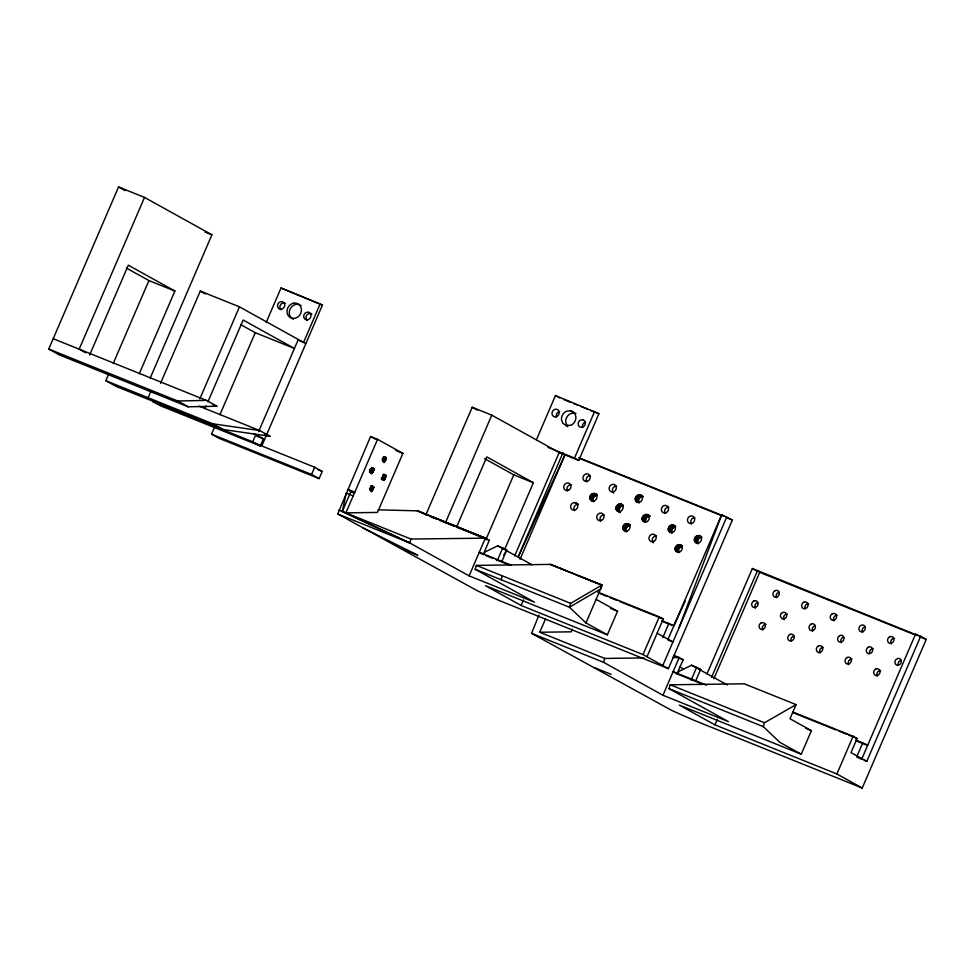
<?xml version="1.0" encoding="UTF-8"?>
<svg xmlns="http://www.w3.org/2000/svg" width="975" height="975" viewBox="0 0 975 975"><rect width="100%" height="100%" fill="white"/><g stroke="black" fill="none" stroke-linecap="round" stroke-linejoin="round"><path stroke-width="1.46" d="M595.018 493.691C599.759 495.702 595.25 503.551 591.13 500.407C587.06 496.811 593.556 490.547 597.163 494.873M590.497 499.736L593.714 501.516C591.923 498.956 594.214 494.959 597.346 495.251L594.116 493.472M621.136 504.209C625.877 506.232 621.38 514.069 617.248 510.924C613.19 507.341 619.673 501.065 623.281 505.391M616.627 510.254L619.844 512.033C618.04 509.474 620.332 505.477 623.464 505.769L620.246 503.99M627.997 523.819C632.751 525.854 628.278 533.703 624.122 530.558C620.063 526.975 626.535 520.687 630.142 525.013M623.5 529.876L626.718 531.668C624.914 529.108 627.205 525.123 630.325 525.391L627.096 523.612M640.392 495.093C645.158 497.14 640.624 504.977 636.492 501.808C632.19 497.689 639.819 491.68 643.329 496.75M639.076 502.917C637.309 500.346 639.588 496.372 642.708 496.665L639.49 494.886M647.266 514.727C651.995 516.75 647.497 524.587 643.378 521.442C639.052 517.335 646.681 511.302 650.203 516.384M642.318 519.931L645.535 521.71L646.181 517.908L649.582 516.299L646.364 514.508M673.384 525.245C678.125 527.268 673.615 535.104 669.496 531.96C665.438 528.377 671.921 522.112 675.529 526.439M668.862 531.29L672.092 533.081L671.787 529.303L674.761 526.853L671.543 525.074M680.245 544.867C685.023 546.89 680.513 554.738 676.37 551.594C672.311 548.011 678.783 541.722 682.39 546.049M678.966 552.703L678.661 548.937L681.622 546.475L678.405 544.684M699.502 535.763C704.243 537.798 699.757 545.634 695.626 542.49C691.555 538.895 698.039 532.63 701.659 536.957M694.992 541.808L698.21 543.599C696.406 541.028 698.697 537.042 701.829 537.335L698.612 535.543M374.022 469.109C370.305 481.869 369.05 463.808 374.022 469.109L371.682 467.963M371.39 485.916L373.73 487.049C370.013 499.822 368.757 481.747 373.73 487.049L370.914 486.208M383.979 456.678L386.319 457.823C382.602 470.584 381.347 452.522 386.319 457.823L383.504 456.982M383.687 474.63L386.027 475.763C382.31 488.536 381.054 470.462 386.027 475.763L383.212 474.923M596.127 599.357L617.541 611.24L607.388 634.81L585.975 622.928L602.209 585.207L550.363 564.391L476.361 565.39L475.142 569.266L534.544 602.209L469.109 575.859L409.707 542.917L342.347 511.424L346.222 493.082L353.206 495.885M667.79 639.892L721.658 514.824L732.396 519.992L668.375 668.643L500.09 600.868L478.164 591.191L337.716 513.923L370.585 436.508L377.557 439.323L402.894 453.375L377.471 512.423L345.893 512.85L377.557 439.323M383.784 532.472L384.211 531.07M337.716 513.923L409.707 542.917L410.926 539.041L485.343 538.151L489.304 540.345L483.222 554.482M501.138 579.723L502.344 575.859M857.89 757.599L861.644 759.293L915.513 634.225L920.656 636.285L926.25 639.393L862.229 788.044L693.944 720.269L672.031 710.592L531.57 633.311L538.956 615.091M550.363 564.391L601.794 585.11L570.643 603.354L569.437 607.23L585.975 622.928M601.794 585.11L600.588 588.985L569.437 607.23L475.142 569.266M862.229 788.044L836.891 773.979L714.98 724.876L679.331 705.108L801.255 754.211L811.407 730.641L789.982 718.758L796.075 704.608L744.23 683.792L670.215 684.791L669.008 688.667L728.398 721.61L662.963 695.26L603.574 662.318L604.78 658.442L644.048 657.918M801.255 754.211L779.829 742.328L763.291 726.631L764.497 722.755L796.075 704.608M679.027 627.815L721.658 514.824L724.035 516.141L578.723 457.616M572.386 629.326L571.326 631.824L539.748 632.251L545.378 619.198M53.198 338.715L206.408 400.408L216.889 406.234L188.212 406.807L59.243 354.863L48.75 349.038L118.548 186.956L144.519 197.413L211.904 234.804L150.15 378.202M144.519 197.413L79.17 349.172L85.715 352.804M89.651 354.985L128.322 265.2L174.891 291.025L139.206 373.913M199.083 406.136L259.716 430.56L270.038 436.288L223.202 429.536L116.135 386.429L105.812 380.701L108.591 374.242M113.234 363.456L148.931 280.568L126.311 268.027M148.102 397.727L150.881 391.268M160.534 383.346L200.277 291.062L239.46 306.845L305.833 343.663M199.802 398.946L239.46 306.845M204.921 408.744L206.115 405.978M207.907 401.822L243.141 320.007L294.426 348.465L255.243 332.682L240.776 324.663M255.206 443.308L314.681 467.257L322.225 471.437L319.13 478.628L219.082 438.336L211.538 434.155L214.537 427.196M219.923 414.692L255.243 332.682M266.163 322.493L281.019 288.015L322.457 305.053L261.958 445.538M255.852 434.618L263.396 438.811L260.301 445.989L252.757 441.809L255.852 434.618L253.086 433.509M258.594 431.657L298.289 339.483M320.202 303.798L303.566 342.408L299.374 340.726M319.13 478.628L311.586 474.435L314.681 467.257M342.347 511.424L350.842 491.717L347.843 489.316L354.815 492.119M425.868 514.824L472.192 407.27L491.778 415.155L559.175 452.546L578.76 460.432L598.882 413.705L555.457 395.57L536.518 439.542M445.465 522.71L491.778 415.155M456.458 527.353L486.805 456.897L533.374 482.735L504.818 549.047M469.109 575.859L485.343 538.151L417.592 510.863L378.02 509.803M485.818 539.772L513.788 474.837L484.514 458.603M483.893 554.641L485.038 551.972L497.762 545.805L506.768 550.034L501.784 561.6M497.274 560.686L502.808 547.828M514.654 555.908L559.175 452.546M518.273 556.579L563.05 452.583M520.053 559.284L564.83 455.276M578.76 460.432L574.519 458.079L594.64 411.352M668.375 668.643L643.025 654.578L521.113 605.475L523.526 599.893M643.025 654.578L659.271 616.858L597.614 592.032M646.986 656.772L663.232 619.052L659.271 616.858M662.781 637.638L668.862 623.488L673.883 625.755L685.157 601.087M662.781 665.535L726.802 516.884M662.963 695.26L679.209 657.552L673.749 655.346M702.451 684.109L676.979 673.835L683.17 659.746L678.795 657.443L672.75 657.528M677.759 674.042L678.905 671.373L691.616 665.206L700.635 669.435L695.65 681.001M691.129 680.087L696.674 667.229M706.985 673.908L752.371 568.523L916.476 634.969M711.531 677.357L757.514 570.594M713.907 678.685L759.891 571.911M714.98 724.876L717.381 719.294M836.891 773.979L853.125 736.259L792.87 711.994M853.125 736.259L857.086 738.453L850.992 752.602L866.787 761.365L920.656 636.285M856.635 757.039L862.729 742.889L867.738 745.144M518.383 556.64L564.781 455.252M503.734 555.128L506.768 550.034L501.723 547.999L532.082 564.842M779.11 592.203L777.562 592.958A3.583 3.218 -61 0 0 776.173 596.188L776.709 597.785M757.855 602.55L756.295 603.306A3.583 3.218 -61 0 0 754.906 606.535L755.442 608.132M815.21 625.645L813.662 626.413A3.583 3.218 -61 0 0 812.321 628.741L812.809 631.227M793.955 635.993L792.395 636.748A3.583 3.218 -61 0 0 791.005 639.978L791.176 640.819M865.081 626.937L864.715 626.182A3.376 3.022 -61 0 0 861.851 625.036L860.291 625.792A3.583 3.218 -61 0 0 858.902 629.009L859.438 630.618A3.376 3.022 -61 0 0 862.302 631.763L863.862 631.008A3.583 3.218 -61 0 0 865.252 627.79L865.081 626.937L863.509 627.583A3.583 3.218 -61 0 0 862.119 630.801L862.668 632.397M843.802 637.162L842.242 637.918A3.583 3.218 -61 0 0 840.852 641.148L841.401 642.744M901.107 660.233L899.547 661.001A3.583 3.218 -61 0 0 898.158 664.219L898.328 665.072L899.901 664.426A3.583 3.218 -61 0 0 901.29 661.208L900.742 659.612A3.376 3.022 -61 0 0 897.878 658.454L896.33 659.21A3.583 3.218 -61 0 0 894.94 662.427L895.477 664.036A3.376 3.022 -61 0 0 898.341 665.194M575.92 413.412A7.837 7.032 -61 0 0 574.117 413.01L569.863 410.646L566.134 411.389A7.837 7.032 -61 0 0 561.478 419.701L562.782 423.272L567.791 426.672M574.117 413.01L570.387 413.741A7.837 7.032 -61 0 0 565.719 422.053L567.023 425.624M48.75 349.038L177.73 400.981L206.408 400.408M105.812 380.701L212.879 423.808L259.716 430.56M565.671 425.502L571.192 425.173A7.837 7.032 -61 0 0 575.859 416.861L575.433 414.96A7.837 7.032 -61 0 0 569.863 410.646M575.75 502.783A3.912 3.51 -61 0 1 576.518 509.084A3.912 3.51 -61 0 1 570.716 507.683A3.912 3.51 -61 0 1 574.86 502.564L577.907 503.977M433.509 517.335L484.928 538.042L417.129 510.742M383.163 458.494L386.076 459.298L383.285 458.177M369.415 469.365L373.778 470.584L370.987 469.462M382.87 476.434L385.783 477.25L382.992 476.129M370.585 487.719L373.486 488.536L370.695 487.403M382.115 459.042L385.783 460.078L382.992 458.957M369.817 470.328L373.486 471.364L370.695 470.242M383.053 477.336L385.491 478.03L382.7 476.897M369.525 488.268L373.193 489.316L370.403 488.183M383.394 457.714L386.258 458.53L383.467 457.409M371.097 468.999L373.961 469.816L371.17 468.695M383.102 475.666L385.966 476.47L383.175 475.349M370.805 486.939L373.669 487.756L370.878 486.635M576.359 574.86L602.209 585.207M382.956 460.09L385.418 460.822L382.627 459.688M369.428 471.01L373.12 472.095L370.329 470.974M381.432 477.677L385.125 478.762L382.334 477.64M370.366 489.316L372.828 490.047L370.037 488.926M382.517 460.688L384.991 461.455L382.2 460.334M370.22 471.973L372.694 472.741L369.915 471.62M382.224 478.628L384.698 479.395L381.92 478.274M369.927 489.913L372.401 490.681L369.622 489.56M205.079 232.05L211.904 234.804M563.903 399.616L570.899 402.431M573.702 403.565L577.895 405.259M580.698 406.38L587.693 409.195M590.497 410.329L598.882 413.705M322.457 305.053L281.019 288.015M148.931 280.568L174.891 291.025M579.528 458.433L721.171 515.482M726.777 517.737L732.396 519.992M547.926 447.367L574.519 458.079M759.367 572.191L916.439 635.444M919.242 636.565L926.25 639.393M513.788 474.837L533.374 482.735M395.923 450.572L399.348 451.949M400.53 452.424L402.894 453.375M383.541 456.702L386.319 457.823M212.855 404.601L216.889 406.234M383.248 474.642L386.027 475.763M369.464 472.119L372.243 473.241M381.469 478.774L384.247 479.895M264.432 434.021L270.038 436.288M256.474 436.02L263.396 438.811M370.951 485.928L373.73 487.049M252.757 441.809L152.709 401.517L160.253 405.697L260.301 445.989M318.069 469.767L322.225 471.437M427.672 515.519L417.592 510.863M430.121 516.506L437.166 519.346M439.993 520.479L454.082 526.159M456.897 527.292L489.304 540.345M211.538 434.155L311.586 474.435M350.842 491.717L354.376 493.143M600.088 593.629L607.084 596.444M609.887 597.577L616.883 600.393M619.673 601.514L654.664 615.603M655.882 616.102L663.232 619.052M661.842 620.661L668.862 623.488M663.561 621.952L672.019 625.365M511.266 565.195L479.249 552.289L483.125 554.434M486.038 555.616L493.082 558.456M495.909 559.589L509.998 565.268M610.508 608.4L617.541 611.24M669.069 640.404L672.933 641.964L657.138 633.202M410.926 539.041L338.922 510.047L409.707 542.917M476.361 565.39L570.643 603.354M674.712 656.333L683.17 659.746M401.347 548.572L417.678 555.153L362.676 527.768M696.845 667.912L700.635 669.435M607.388 634.81L485.477 585.707L521.113 605.475M848.518 735.004L857.086 738.453M792.541 712.469L835.928 729.934M838.719 731.055L847.117 734.443M855.709 740.062L862.729 742.889M856.001 740.781L867.287 745.327M706.522 685.157L673.116 671.69L676.979 673.835M805.777 728.374L811.407 730.641M864.216 760.329L866.787 761.365M539.748 632.251L604.78 658.442M670.215 684.791L764.497 722.755M531.57 633.311L603.574 662.318M669.008 688.667L763.291 726.631M595.213 667.973L611.167 674.347M550.778 564.513L567.511 571.301M371.597 467.415L373.973 468.5M383.602 474.069L385.978 475.166M381.188 478.969L383.809 480.224M555.457 395.57L559.699 397.922M118.548 186.956L125.153 190.625M915.513 634.225L917.889 635.542M638.552 494.922L641.769 496.714M637.626 495.215L640.843 497.006M636.785 495.751L640.002 497.543M636.09 496.494L639.307 498.274M635.578 497.372L638.796 499.163M472.192 407.27L477.457 410.195M635.286 498.347L638.503 500.138M635.237 499.346L638.467 501.138M635.444 500.297L638.662 502.088M635.858 501.138L638.003 502.32M697.661 535.592L700.891 537.371M696.747 535.884L699.965 537.676M695.906 536.421L699.124 538.212M752.371 568.523L757.965 571.63M695.212 537.152L698.429 538.943M672.482 525.025L675.712 526.817M694.7 538.042L697.917 539.833M670.617 525.367L673.847 527.158M694.407 539.017L697.625 540.808M669.788 525.903L673.006 527.694M694.358 540.016L697.576 541.795M669.082 526.634L672.299 528.426M694.553 540.967L697.783 542.758M645.426 514.544L648.643 516.336M668.57 527.524L671.787 529.303M695.626 542.49L697.771 543.672M644.499 514.849L647.717 516.628M668.289 528.499L671.507 530.278M643.658 515.385L646.876 517.164M668.241 529.498L671.458 531.278M642.964 516.116L646.181 517.908M668.436 530.449L671.653 532.228M619.296 504.026L622.525 505.818M642.452 517.006L645.669 518.785M618.382 504.331L621.599 506.11M642.159 517.981L645.377 519.76M617.541 504.867L620.758 506.647M642.111 518.98L645.34 520.76M616.834 505.598L620.063 507.39M642.744 520.772L644.889 521.966M593.178 493.508L596.395 495.3M616.322 506.488L619.552 508.268M592.252 493.813L595.481 495.592M616.042 507.451L619.259 509.242M591.411 494.337L594.64 496.129M615.993 508.45L619.21 510.242M590.716 495.081L593.933 496.86M616.188 509.413L619.405 511.192M679.343 544.647L681.488 545.842M590.204 495.958L593.422 497.75M617.248 510.924L620.197 512.582M677.491 544.988L680.721 546.78M589.912 496.933L593.141 498.725M676.662 545.525L679.88 547.316M589.875 497.933L593.092 499.724M675.955 546.268L679.173 548.048M590.07 498.883L593.288 500.675M591.13 500.407L593.275 501.601M675.443 547.146L678.661 548.937M675.151 548.121L678.381 549.912M675.114 549.12L678.332 550.912M675.309 550.071L678.527 551.862M675.736 550.912L677.881 552.106M626.157 523.648L629.375 525.44M625.255 523.953L628.473 525.744M624.414 524.489L627.632 526.281M623.707 525.22L626.937 527.012M200.277 291.062L205.506 293.975M623.196 526.11L626.425 527.902M622.915 527.085L626.133 528.864M622.867 528.084L626.084 529.864M623.062 529.035L626.279 530.827M574.86 502.564L578.077 504.355A3.912 3.51 -61 0 0 574.458 510.62M624.122 530.558L626.279 531.741M370.585 436.508L375.655 439.323M497.762 545.805L500.407 547.268M691.616 665.206L695.577 667.4M698.222 668.862L727.253 684.974M679.636 666.778L683.609 668.984M177.73 400.981L188.212 406.807M212.879 423.808L223.202 429.536M285.37 303.359L284.968 303.127A3.912 3.51 -61 0 0 281.092 309.855M891.308 643.939L890.772 642.342A3.583 3.218 -61 0 1 892.162 639.112L893.722 638.357A3.376 3.022 -61 0 1 894.55 638.32M877.439 676.162L876.891 674.566A3.583 3.218 -61 0 1 878.28 671.336L879.84 670.581A3.376 3.022 -61 0 1 880.669 670.544M834.015 620.868L833.467 619.259A3.583 3.218 -61 0 1 834.856 616.042L836.416 615.286A3.376 3.022 -61 0 1 837.245 615.237M848.786 664.621L848.25 663.024A3.583 3.218 -61 0 1 849.627 659.807L851.187 659.039A3.376 3.022 -61 0 1 852.016 659.003M820.133 653.092L819.597 651.483A3.583 3.218 -61 0 1 820.987 648.265L822.534 647.51A3.376 3.022 -61 0 1 823.363 647.461M784.132 619.686L783.583 618.077A3.583 3.218 -61 0 1 784.973 614.859L786.533 614.104A3.376 3.022 -61 0 1 787.361 614.055M762.828 630.008L762.292 628.412A3.583 3.218 -61 0 1 763.681 625.194L765.241 624.427A3.376 3.022 -61 0 1 766.07 624.39M869.676 653.53L869.505 652.677A3.583 3.218 -61 0 1 870.894 649.46L872.454 648.704A3.376 3.022 -61 0 1 873.283 648.655M805.045 608.595L804.887 607.754A3.583 3.218 -61 0 1 806.264 604.524L807.824 603.769A3.376 3.022 -61 0 1 808.653 603.72M307.21 320.373A3.912 3.51 -61 0 1 310.196 313.426L311.098 313.645A3.912 3.51 -61 0 1 311.89 314.108M293.487 319.203A7.837 7.032 -61 0 1 289.721 315.303L289.295 313.402A7.837 7.032 -61 0 1 293.962 305.09L295.803 304.468A7.837 7.032 -61 0 1 301.092 305.663M582.575 427.501A3.912 3.51 -61 0 1 585.683 422.126M556.445 416.983A3.912 3.51 -61 0 1 559.565 411.608M613.58 493.082A3.912 3.51 -61 0 1 616.578 486.135M665.194 513.447A3.912 3.51 -61 0 1 668.813 507.183M653.457 542.856A3.912 3.51 -61 0 1 656.455 535.921M600.588 521.138A3.912 3.51 -61 0 1 604.207 514.873M567.584 490.986A3.912 3.51 -61 0 1 571.204 484.721M586.828 481.882A3.912 3.51 -61 0 1 590.448 475.617M691.324 523.965A3.912 3.51 -61 0 1 694.943 517.701M753.821 601.039L753.078 601.526A3.583 3.218 -61 0 0 751.688 604.744L752.225 606.34A3.376 3.022 -61 0 0 755.089 607.498L756.649 606.742A3.583 3.218 -61 0 0 758.038 603.525L757.49 601.916A3.376 3.022 -61 0 0 754.626 600.758L753.821 601.039M775.076 590.692L774.333 591.179A3.583 3.218 -61 0 0 772.956 594.397L773.492 596.005A3.376 3.022 -61 0 0 776.356 597.151L777.916 596.395A3.583 3.218 -61 0 0 779.305 593.178L778.757 591.569A3.376 3.022 -61 0 0 775.893 590.423L775.076 590.692M761.207 622.915L760.463 623.403A3.583 3.218 -61 0 0 759.074 626.62L759.61 628.229A3.376 3.022 -61 0 0 762.474 629.375L764.034 628.619A3.583 3.218 -61 0 0 765.424 625.402L764.888 623.793A3.376 3.022 -61 0 0 762.011 622.647L761.207 622.915M782.498 612.592L781.755 613.068A3.583 3.218 -61 0 0 780.366 616.298L782.121 618.893L785.326 618.296A3.583 3.218 -61 0 0 786.715 615.067L786.179 613.47A3.376 3.022 -61 0 0 783.315 612.312L782.498 612.592M803.79 602.258L803.047 602.745A3.583 3.218 -61 0 0 801.657 605.962L802.206 607.559A3.376 3.022 -61 0 0 805.07 608.717L806.63 607.961A3.583 3.218 -61 0 0 808.007 604.744L807.471 603.135A3.376 3.022 -61 0 0 804.607 601.977L803.79 602.258M789.908 634.481L789.177 634.969A3.583 3.218 -61 0 0 787.788 638.186L788.324 639.783A3.376 3.022 -61 0 0 791.188 640.941L792.748 640.185A3.583 3.218 -61 0 0 794.138 636.967L793.589 635.359A3.376 3.022 -61 0 0 790.725 634.201L789.908 634.481M811.176 624.134L810.432 624.622A3.583 3.218 -61 0 0 809.043 627.839L809.591 629.448A3.376 3.022 -61 0 0 812.455 630.593L814.015 629.838A3.583 3.218 -61 0 0 815.392 626.62L814.856 625.012A3.376 3.022 -61 0 0 811.992 623.866L811.176 624.134M832.382 613.775L831.638 614.25A3.583 3.218 -61 0 0 830.249 617.48L830.797 619.076A3.376 3.022 -61 0 0 833.662 620.234L835.209 619.478A3.583 3.218 -61 0 0 836.599 616.249L836.062 614.652A3.376 3.022 -61 0 0 833.198 613.494L832.382 613.775M818.5 645.998L817.757 646.474A3.583 3.218 -61 0 0 816.368 649.703L816.916 651.3A3.376 3.022 -61 0 0 819.78 652.458L821.34 651.702A3.583 3.218 -61 0 0 822.717 648.473L822.181 646.876A3.376 3.022 -61 0 0 819.317 645.718L818.5 645.998M839.767 635.651L839.024 636.139A3.583 3.218 -61 0 0 837.635 639.356L838.183 640.953A3.376 3.022 -61 0 0 841.047 642.111L842.595 641.355A3.583 3.218 -61 0 0 843.984 638.138L843.448 636.529A3.376 3.022 -61 0 0 840.584 635.371L839.767 635.651M847.153 657.528L846.41 658.015A3.583 3.218 -61 0 0 845.02 661.233L845.569 662.842A3.376 3.022 -61 0 0 848.433 663.987L849.981 663.232A3.583 3.218 -61 0 0 851.37 660.014L850.834 658.418A3.376 3.022 -61 0 0 847.97 657.26L847.153 657.528M868.42 647.193L867.677 647.668A3.583 3.218 -61 0 0 866.287 650.898L866.824 652.494A3.376 3.022 -61 0 0 869.688 653.652L871.248 652.897A3.583 3.218 -61 0 0 872.637 649.667L872.101 648.07A3.376 3.022 -61 0 0 869.237 646.912L868.42 647.193M889.688 636.846L888.944 637.333A3.583 3.218 -61 0 0 887.555 640.551L888.091 642.147A3.376 3.022 -61 0 0 890.955 643.305L892.515 642.549A3.583 3.218 -61 0 0 893.904 639.332L893.356 637.723A3.376 3.022 -61 0 0 890.492 636.565L889.688 636.846M875.806 669.069L875.062 669.557A3.583 3.218 -61 0 0 873.673 672.774L874.209 674.371A3.376 3.022 -61 0 0 877.086 675.529L878.633 674.773A3.583 3.218 -61 0 0 880.023 671.556L879.487 669.947A3.376 3.022 -61 0 0 876.622 668.801L875.806 669.069M293.536 303.213L291.696 303.834A7.837 7.032 -61 0 0 287.028 312.146L287.454 314.048A7.837 7.032 -61 0 0 294.913 318.24L296.753 317.618A7.837 7.032 -61 0 0 301.421 309.307L300.995 307.405A7.837 7.032 -61 0 0 293.536 303.213M586.877 481.406L585.037 481.236A3.912 3.51 -61 0 1 584.037 475.178A3.912 3.51 -61 0 1 589.863 475.739A3.912 3.51 -61 0 1 586.877 481.406M691.36 523.49L689.52 523.319A3.912 3.51 -61 0 1 688.533 517.262A3.912 3.51 -61 0 1 694.358 517.81A3.912 3.51 -61 0 1 691.36 523.49M308.831 312.39L307.942 312.171A3.912 3.51 -61 0 0 304.943 319.117L305.736 319.581A3.912 3.51 -61 0 0 310.55 317.302A3.912 3.51 -61 0 0 308.831 312.39M280.52 309.27L279.618 309.063A3.912 3.51 -61 0 1 277.899 304.151A3.912 3.51 -61 0 1 282.713 301.872L283.506 302.335A3.912 3.51 -61 0 1 280.52 309.27M583.269 419.945L582.38 419.725A3.912 3.51 -61 0 0 579.394 426.66L580.186 427.123A3.912 3.51 -61 0 0 584.988 424.856A3.912 3.51 -61 0 0 583.269 419.945M554.958 416.825L554.056 416.605A3.912 3.51 -61 0 1 552.337 411.706A3.912 3.51 -61 0 1 557.152 409.427L557.944 409.89A3.912 3.51 -61 0 1 554.958 416.825M613.933 491.644A3.912 3.51 -61 0 0 615.054 485.038A3.912 3.51 -61 0 0 609.168 487.829A3.912 3.51 -61 0 0 613.933 491.644M666.181 512.679A3.912 3.51 -61 0 0 667.302 506.086A3.912 3.51 -61 0 0 661.416 508.865A3.912 3.51 -61 0 0 666.181 512.679M653.786 541.405A3.912 3.51 -61 0 0 654.908 534.812A3.912 3.51 -61 0 0 649.021 537.591A3.912 3.51 -61 0 0 653.786 541.405M601.563 520.37A3.912 3.51 -61 0 0 602.684 513.776A3.912 3.51 -61 0 0 596.785 516.567A3.912 3.51 -61 0 0 601.563 520.37M568.547 490.218A3.912 3.51 -61 0 0 569.668 483.624A3.912 3.51 -61 0 0 563.782 486.403A3.912 3.51 -61 0 0 568.547 490.218"/></g></svg>
